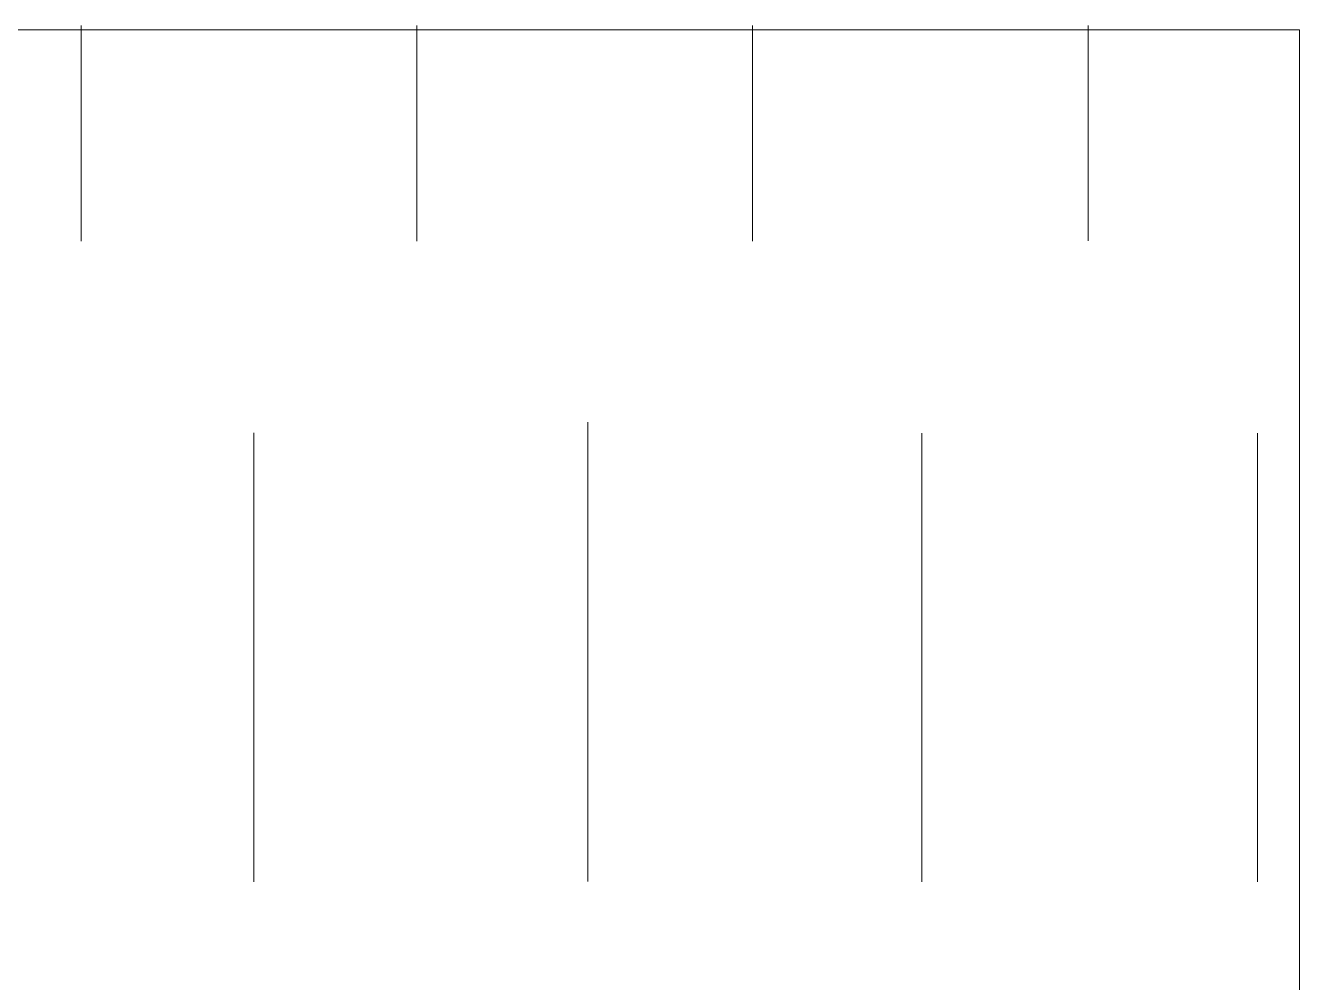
# Model space of a CAD drawing. Header units: millimetres. Extents: x 1623 to 2804, y 183 to 729.
# Drawn here: x 2724 to 2804.1, y 294.2 to 354.4 of the extents above; entities that cross this region are included whole.
import ezdxf

# ---------------------------------------------------------------- set-up
doc = ezdxf.new("R2010")
doc.units = ezdxf.units.MM
doc.header["$MEASUREMENT"] = 0
doc.layers.add('Camada 1', color=7, linetype='Continuous')

msp = doc.modelspace()

# ---------------------------------------------------------------- linework, layer by layer
at = {"layer": 'Camada 1', "color": 70, "lineweight": 9}
msp.add_open_spline([(2644.0724, 354.1061), (2644.0724, 354.1061), (2804.0724, 354.1061), (2804.0724, 354.1061), (2804.0724, 354.1061), (2804.0724, 354.1061), (2804.0724, 234.1061), (2804.0724, 234.1061), (2804.0724, 234.1061), (2804.0724, 234.1061), (2664.0724, 234.1061), (2664.0724, 234.1061), (2664.0724, 234.1061), (2664.0724, 234.1061), (2644.0724, 234.1061), (2644.0724, 234.1061), (2644.0724, 234.1061), (2644.0724, 234.1061), (2644.0724, 354.1061), (2644.0724, 354.1061)], degree=3, knots=[0, 0, 0, 0, 0.1666667, 0.1666667, 0.1666667, 0.1666667, 0.3333333, 0.3333333, 0.3333333, 0.3333333, 0.5, 0.5, 0.5, 0.5, 0.6666667, 0.6666667, 0.6666667, 0.6666667, 1, 1, 1, 1], dxfattribs=at)
at = {"layer": 'Camada 1', "color": 1, "lineweight": 9}
for points in [[(2727.5249, 354.3629), (2727.5249, 354.3629), (2727.5249, 340.8156), (2727.5249, 340.8156)], [(2748.6155, 354.3652), (2748.6155, 354.3652), (2748.6155, 340.8149), (2748.6155, 340.8149)], [(2769.704, 354.373), (2769.704, 354.373), (2769.704, 340.8303), (2769.704, 340.8303)], [(2790.7966, 354.3707), (2790.7966, 354.3707), (2790.7966, 340.8314), (2790.7966, 340.8314)], [(2759.361, 329.4479), (2759.361, 329.4479), (2759.361, 300.5837), (2759.361, 300.5837)], [(2738.3723, 328.7725), (2738.3723, 328.7725), (2738.3723, 300.5749), (2738.3723, 300.5749)], [(2780.3477, 328.7652), (2780.3477, 328.7652), (2780.3477, 300.5742), (2780.3477, 300.5742)], [(2801.4371, 328.7638), (2801.4371, 328.7638), (2801.4371, 300.5749), (2801.4371, 300.5749)]]:
    msp.add_open_spline(points, degree=3, dxfattribs=at)

doc.saveas('drawing.dxf')
